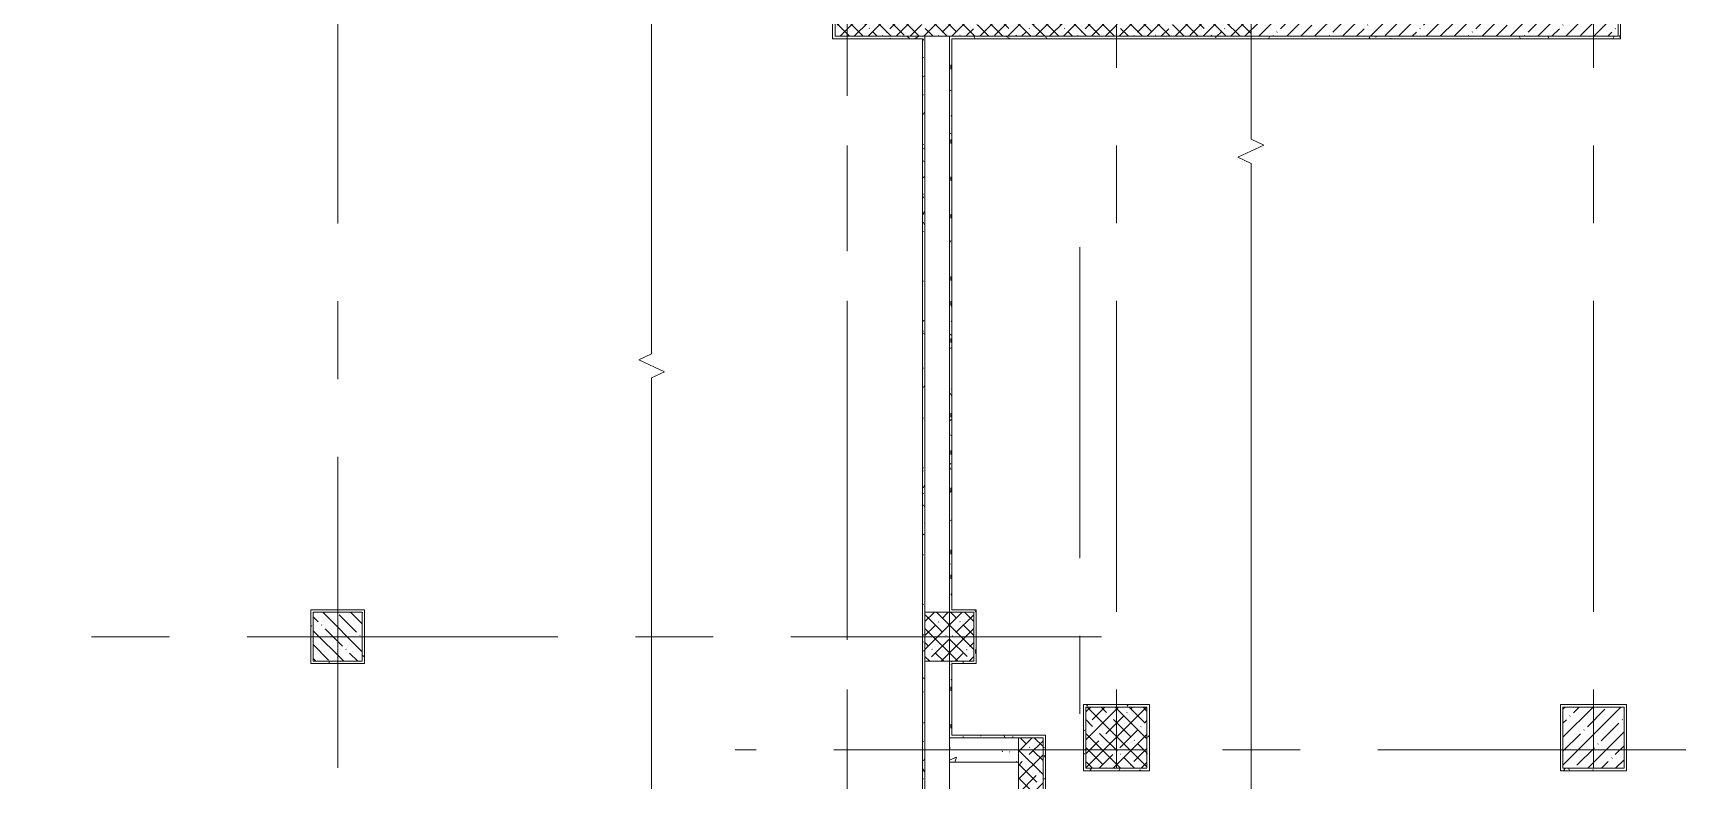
# Model space of a CAD drawing. Header units: metres. Extents: x 50 to 891, y -1294 to 247.
# Drawn here: x 266.6 to 333.8, y -1155.5 to -1125 of the extents above; entities that cross this region are included whole.
import ezdxf

# ---------------------------------------------------------------- set-up
doc = ezdxf.new("R2010")
doc.units = ezdxf.units.M
doc.linetypes.add('Линия сетки', pattern=[22.225, 12.7, -3.175, 3.175, -3.175])
doc.layers.add('ПЛАН', color=8, linetype='Continuous')
pattern_1 = [(45, (467.42775, -1464.79405), (-0.5702463, 0.5702463), []), (45, (467.998, -1464.79405), (-0.5702463, 0.5702463), [1.008065, -0.201615, 0.016765, -0.18485])]
pattern_2 = [(0, (467.42775, -1464.79405), (2.032, 0.508), [0.16764, -1.35636, 0.16764, -1.35636, -8.128]), (0, (467.42775, -1464.79405), (2.032, 0.508), [-3.048, 0.16764, -2.88036, 0.16764, -1.35636, -3.556]), (0, (467.42775, -1464.79405), (2.032, 0.508), [-7.62, 0.16764, -0.84836, 0.16764, -2.37236]), (120, (468.18975, -1464.54005), (-1.4559409, 1.5057636), [0.16764, -1.35636, 0.16764, -9.48436]), (120, (468.18975, -1464.54005), (-1.4559409, 1.5057636), [-1.69164, -1.35636, 0.16764, -2.88036, -5.08]), (120, (468.18975, -1464.54005), (-1.4559409, 1.5057636), [-6.096, 0.16764, -1.35636, 0.16764, -3.38836]), (120, (468.18975, -1464.54005), (-1.4559409, 1.5057636), [-7.78764, -0.84836, 0.16764, -2.37236]), (240, (468.44375, -1463.52405), (-0.5760591, -2.0137636), [0.16764, -1.35636, 0.16764, -9.48436]), (240, (468.44375, -1463.52405), (-0.5760591, -2.0137636), [-1.69164, -1.35636, 0.16764, -2.88036, -5.08]), (240, (468.44375, -1463.52405), (-0.5760591, -2.0137636), [-6.096, 0.16764, -1.35636, 0.16764, -3.38836]), (240, (468.44375, -1463.52405), (-0.5760591, -2.0137636), [-7.78764, -0.84836, 0.16764, -2.37236])]
pattern_3 = [(135, (-1795.4389, 1051.8707), (-0.57024626, -0.57024626), []), (135, (-1795.4389, 1052.4409), (-0.57024626, -0.57024626), [1.008065, -0.201615, 0.016765, -0.18485])]
pattern_4 = [(90, (-1795.4389, 1051.87066), (-0.508, 2.032), [0.16764, -1.35636, 0.16764, -9.48436]), (90, (-1795.4389, 1051.87066), (-0.508, 2.032), [-1.69164, -1.35636, 0.16764, -2.88036, -5.08]), (90, (-1795.4389, 1051.87066), (-0.508, 2.032), [-6.096, 0.16764, -1.35636, 0.16764, -3.38836]), (90, (-1795.4389, 1051.87066), (-0.508, 2.032), [-7.78764, -0.84836, 0.16764, -2.37236]), (210, (-1795.6929, 1052.63266), (-1.50576362, -1.455940905), [0.16764, -1.35636, 0.16764, -9.48436]), (210, (-1795.6929, 1052.63266), (-1.50576362, -1.455940905), [-1.69164, -1.35636, 0.16764, -2.88036, -5.08]), (210, (-1795.6929, 1052.63266), (-1.50576362, -1.455940905), [-6.096, 0.16764, -1.35636, 0.16764, -3.38836]), (210, (-1795.6929, 1052.63266), (-1.50576362, -1.455940905), [-7.78764, -0.84836, 0.16764, -2.37236]), (330, (-1796.7089, 1052.88666), (2.01376362, -0.576059095), [0.16764, -1.35636, 0.16764, -9.48436]), (330, (-1796.7089, 1052.88666), (2.01376362, -0.576059095), [-1.69164, -1.35636, 0.16764, -2.88036, -5.08]), (330, (-1796.7089, 1052.88666), (2.01376362, -0.576059095), [-6.096, 0.16764, -1.35636, 0.16764, -3.38836]), (330, (-1796.7089, 1052.88666), (2.01376362, -0.576059095), [-7.78764, -0.84836, 0.16764, -2.37236])]

msp = doc.modelspace()

# ---------------------------------------------------------------- hatches: boundary and pattern name
at = {"layer": 'ПЛАН', "lineweight": 13}
h = msp.add_hatch(dxfattribs=at)
h.set_pattern_fill('FP_5', color=8, scale=0.005, style=0, pattern_type=2)
h.set_pattern_definition(pattern_2)
h.paths.add_polyline_path([(299.295, -1125.194), (299.395, -1125.194), (299.395, -1112.419), (299.295, -1112.419), (299.295, -1125.102)])
h = msp.add_hatch(dxfattribs=at)
h.set_pattern_fill('FP_5', color=8, scale=0.005, angle=90, style=0, pattern_type=2)
h.set_pattern_definition(pattern_4)
h.paths.add_polyline_path([(299.395, -1125.094), (299.395, -1112.419), (299.295, -1112.419), (299.295, -1125.194), (299.395, -1125.194)])
h = msp.add_hatch(dxfattribs=at)
h.set_pattern_fill('FP_1', color=8, scale=0.005, style=0, pattern_type=2)
h.set_pattern_definition(pattern_1)
h.paths.add_polyline_path([(331.395, -1125.094), (331.395, -1124.094), (299.395, -1124.094), (299.395, -1125.094), (327.064, -1125.094)])
h = msp.add_hatch(dxfattribs=at)
h.set_pattern_fill('FP_2', color=8, scale=0.005, angle=90, style=0, pattern_type=2)
h.set_pattern_definition(pattern_3)
h.paths.add_polyline_path([(316.399, -1124.094), (299.395, -1124.094), (299.395, -1125.094), (316.399, -1125.094), (316.399, -1124.501)])
h = msp.add_hatch(dxfattribs=at)
h.set_pattern_fill('FP_5', color=8, scale=0.005, style=0, pattern_type=2)
h.set_pattern_definition(pattern_2)
h.paths.add_polyline_path([(331.495, -1125.094), (331.495, -1124.094), (331.395, -1124.094), (331.395, -1125.094)])
h = msp.add_hatch(dxfattribs=at)
h.set_pattern_fill('FP_5', color=8, scale=0.005, angle=90, style=0, pattern_type=2)
h.set_pattern_definition(pattern_4)
h.paths.add_polyline_path([(303.07, -1125.094), (299.395, -1125.094), (299.395, -1125.194), (303.07, -1125.194)])
h = msp.add_hatch(dxfattribs=at)
h.set_pattern_fill('FP_5', color=8, scale=0.005, style=0, pattern_type=2)
h.set_pattern_definition(pattern_2)
h.paths.add_polyline_path([(303.07, -1164.519), (303.07, -1125.194), (302.97, -1125.194), (302.97, -1164.519)])
h = msp.add_hatch(dxfattribs=at)
h.set_pattern_fill('FP_5', color=8, scale=0.005, angle=90, style=0, pattern_type=2)
h.set_pattern_definition(pattern_4)
h.paths.add_polyline_path([(303.07, -1148.619), (303.07, -1125.194), (302.97, -1125.194), (302.97, -1164.519), (303.07, -1164.519), (303.07, -1148.934)])
h = msp.add_hatch(dxfattribs=at)
h.set_pattern_fill('FP_5', color=8, scale=0.005, style=0, pattern_type=2)
h.set_pattern_definition(pattern_2)
h.paths.add_polyline_path([(304.17, -1148.519), (304.17, -1125.094), (304.07, -1125.094), (304.07, -1148.519)])
h = msp.add_hatch(dxfattribs=at)
h.set_pattern_fill('FP_5', color=8, scale=0.005, angle=90, style=0, pattern_type=2)
h.set_pattern_definition(pattern_4)
h.paths.add_polyline_path([(304.17, -1125.094), (304.07, -1125.094), (304.07, -1148.519), (304.17, -1148.519), (304.17, -1125.194)])
h = msp.add_hatch(dxfattribs=at)
h.set_pattern_fill('FP_5', color=8, scale=0.005, style=0, pattern_type=2)
h.set_pattern_definition(pattern_2)
h.paths.add_polyline_path([(331.495, -1125.194), (331.495, -1125.094), (304.17, -1125.094), (304.17, -1125.194), (321.845, -1125.194)])
h = msp.add_hatch(dxfattribs=at)
h.set_pattern_fill('FP_5', color=8, scale=0.005, angle=90, style=0, pattern_type=2)
h.set_pattern_definition(pattern_4)
h.paths.add_polyline_path([(316.399, -1125.094), (304.17, -1125.094), (304.17, -1125.194), (316.399, -1125.194), (316.399, -1125.149)])
h = msp.add_hatch(dxfattribs=at)
h.set_pattern_fill('FP_5', color=8, scale=0.005, angle=90, style=0, pattern_type=2)
h.set_pattern_definition(pattern_4)
h.paths.add_polyline_path([(278.07, -1148.619), (277.97, -1148.619), (277.97, -1150.619), (278.07, -1150.619), (278.07, -1148.934)])
h = msp.add_hatch(dxfattribs=at)
h.set_pattern_fill('FP_2', color=8, scale=0.005, angle=90, style=0, pattern_type=2)
h.set_pattern_definition(pattern_3)
h.paths.add_polyline_path([(280.07, -1148.619), (278.07, -1148.619), (278.07, -1150.619), (280.07, -1150.619), (280.07, -1148.934)])
h = msp.add_hatch(dxfattribs=at)
h.set_pattern_fill('FP_5', color=8, scale=0.005, angle=90, style=0, pattern_type=2)
h.set_pattern_definition(pattern_4)
h.paths.add_polyline_path([(280.17, -1150.619), (280.17, -1148.519), (280.07, -1148.519), (280.07, -1150.619)])
h = msp.add_hatch(dxfattribs=at)
h.set_pattern_fill('FP_1', color=8, scale=0.005, style=0, pattern_type=2)
h.set_pattern_definition(pattern_1)
h.paths.add_polyline_path([(303.07, -1150.619), (305.07, -1150.619), (305.07, -1148.619), (303.07, -1148.619), (303.07, -1149.37)])
h = msp.add_hatch(dxfattribs=at)
h.set_pattern_fill('FP_2', color=8, scale=0.005, angle=90, style=0, pattern_type=2)
h.set_pattern_definition(pattern_3)
h.paths.add_polyline_path([(305.07, -1148.619), (303.07, -1148.619), (303.07, -1150.619), (305.07, -1150.619), (305.07, -1148.934)])
h = msp.add_hatch(dxfattribs=at)
h.set_pattern_fill('FP_5', color=8, scale=0.005, angle=90, style=0, pattern_type=2)
h.set_pattern_definition(pattern_4)
h.paths.add_polyline_path([(305.07, -1148.519), (304.07, -1148.519), (304.07, -1148.619), (305.07, -1148.619)])
h = msp.add_hatch(dxfattribs=at)
h.set_pattern_fill('FP_5', color=8, scale=0.005, style=0, pattern_type=2)
h.set_pattern_definition(pattern_2)
h.paths.add_polyline_path([(305.17, -1150.619), (305.17, -1148.519), (305.07, -1148.519), (305.07, -1150.619)])
h = msp.add_hatch(dxfattribs=at)
h.set_pattern_fill('FP_5', color=8, scale=0.005, angle=90, style=0, pattern_type=2)
h.set_pattern_definition(pattern_4)
h.paths.add_polyline_path([(305.17, -1148.519), (305.07, -1148.519), (305.07, -1150.619), (305.17, -1150.619), (305.17, -1148.934)])
h = msp.add_hatch(dxfattribs=at)
h.set_pattern_fill('FP_5', color=8, scale=0.005, angle=90, style=0, pattern_type=2)
h.set_pattern_definition(pattern_4)
h.paths.add_polyline_path([(280.17, -1150.619), (277.97, -1150.619), (277.97, -1150.719), (280.17, -1150.719)])
h = msp.add_hatch(dxfattribs=at)
h.set_pattern_fill('FP_5', color=8, scale=0.005, style=0, pattern_type=2)
h.set_pattern_definition(pattern_2)
h.paths.add_polyline_path([(304.17, -1153.644), (304.17, -1150.619), (304.07, -1150.619), (304.07, -1153.644)])
h = msp.add_hatch(dxfattribs=at)
h.set_pattern_fill('FP_5', color=8, scale=0.005, angle=90, style=0, pattern_type=2)
h.set_pattern_definition(pattern_4)
h.paths.add_polyline_path([(304.17, -1150.619), (304.07, -1150.619), (304.07, -1153.644), (304.17, -1153.644), (304.17, -1150.719)])
h = msp.add_hatch(dxfattribs=at)
h.set_pattern_fill('FP_5', color=8, scale=0.005, angle=90, style=0, pattern_type=2)
h.set_pattern_definition(pattern_4)
h.paths.add_polyline_path([(305.17, -1150.619), (304.17, -1150.619), (304.17, -1150.719), (305.17, -1150.719)])
h = msp.add_hatch(dxfattribs=at)
h.set_pattern_fill('FP_5', color=8, scale=0.005, style=0, pattern_type=2)
h.set_pattern_definition(pattern_2)
h.paths.add_polyline_path([(309.645, -1155.094), (309.645, -1152.394), (309.545, -1152.394), (309.545, -1155.094)])
h = msp.add_hatch(dxfattribs=at)
h.set_pattern_fill('FP_5', color=8, scale=0.005, angle=90, style=0, pattern_type=2)
h.set_pattern_definition(pattern_4)
h.paths.add_polyline_path([(309.645, -1152.394), (309.545, -1152.394), (309.545, -1155.094), (309.645, -1155.094), (309.645, -1152.494)])
h = msp.add_hatch(dxfattribs=at)
h.set_pattern_fill('FP_5', color=8, scale=0.005, style=0, pattern_type=2)
h.set_pattern_definition(pattern_2)
h.paths.add_polyline_path([(309.645, -1152.494), (312.145, -1152.494), (312.145, -1152.394), (309.645, -1152.394)])
h = msp.add_hatch(dxfattribs=at)
h.set_pattern_fill('FP_5', color=8, scale=0.005, style=0, pattern_type=2)
h.set_pattern_definition(pattern_2)
h.paths.add_polyline_path([(312.145, -1154.994), (312.245, -1154.994), (312.245, -1152.394), (312.145, -1152.394), (312.145, -1152.494)])
h = msp.add_hatch(dxfattribs=at)
h.set_pattern_fill('FP_5', color=8, scale=0.005, angle=90, style=0, pattern_type=2)
h.set_pattern_definition(pattern_4)
h.paths.add_polyline_path([(312.245, -1152.394), (312.145, -1152.394), (312.145, -1154.994), (312.245, -1154.994)])
h = msp.add_hatch(dxfattribs=at)
h.set_pattern_fill('FP_5', color=8, scale=0.005, style=0, pattern_type=2)
h.set_pattern_definition(pattern_2)
h.paths.add_polyline_path([(329.145, -1155.094), (329.145, -1152.394), (329.045, -1152.394), (329.045, -1155.094)])
h = msp.add_hatch(dxfattribs=at)
h.set_pattern_fill('FP_1', color=8, scale=0.005, style=0, pattern_type=2)
h.set_pattern_definition(pattern_1)
h.paths.add_polyline_path([(309.645, -1154.994), (312.145, -1154.994), (312.145, -1152.494), (309.645, -1152.494), (309.645, -1154.763)])
h = msp.add_hatch(dxfattribs=at)
h.set_pattern_fill('FP_2', color=8, scale=0.005, angle=90, style=0, pattern_type=2)
h.set_pattern_definition(pattern_3)
h.paths.add_polyline_path([(312.145, -1152.494), (309.645, -1152.494), (309.645, -1154.994), (312.145, -1154.994)])
h = msp.add_hatch(dxfattribs=at)
h.set_pattern_fill('FP_1', color=8, scale=0.005, style=0, pattern_type=2)
h.set_pattern_definition(pattern_1)
h.paths.add_polyline_path([(329.145, -1154.994), (331.645, -1154.994), (331.645, -1152.494), (329.145, -1152.494), (329.145, -1154.763)])
h = msp.add_hatch(dxfattribs=at)
h.set_pattern_fill('FP_5', color=8, scale=0.005, style=0, pattern_type=2)
h.set_pattern_definition(pattern_2)
h.paths.add_polyline_path([(307.895, -1153.744), (307.895, -1153.644), (304.07, -1153.644), (304.07, -1153.744), (306.187, -1153.744)])
h = msp.add_hatch(dxfattribs=at)
h.set_pattern_fill('FP_5', color=8, scale=0.005, angle=90, style=0, pattern_type=2)
h.set_pattern_definition(pattern_4)
h.paths.add_polyline_path([(307.895, -1153.644), (304.07, -1153.644), (304.07, -1153.744), (307.895, -1153.744)])
h = msp.add_hatch(dxfattribs=at)
h.set_pattern_fill('FP_4', color=8, scale=0.005, style=0, pattern_type=2)
h.set_pattern_definition([(50, (467.4277, -1464.794), (3.643683, -0.31878), [0.381, -4.191]), (355, (467.4277, -1464.794), (-0.70486, 3.82114), [0.3048, -3.3528]), (100.451, (467.7314, -1464.8206), (2.93885, 3.502334), [0.3238, -3.5618]), (46.184, (467.4277, -1463.778), (5.42158, -0.840855), [0.5715, -6.2865]), (96.636, (467.8795, -1463.848), (4.74805, 4.94855), [0.4857, -5.3427]), (351.184, (467.428, -1463.778), (4.7481, 4.94851), [0.4572, -5.0292]), (21, (467.9357, -1464.032), (3.03229, -2.045303), [0.381, -4.191]), (326, (467.9357, -1464.032), (1.23604, 3.683765), [0.3048, -3.3528]), (71.451, (468.1884, -1464.2025), (4.26834, 1.638427), [0.3238, -3.5618]), (37.5, (467.4277, -1464.794), (0.0617735, 1.6911006), [0.03353, -3.27863, 0.03353, -3.37007, -3.3655]), (37.5, (467.4277, -1464.794), (0.0617735, 1.6911006), [-6.71576, 0.03353, -3.33197]), (7.5, (467.4277, -1464.794), (1.336394, 2.003611), [0.03353, -1.90703, 0.03353, -3.20243, -1.2827]), (7.5, (467.4277, -1464.794), (1.336394, 2.003611), [-5.17652, 0.03353, -1.24917]), (327.5, (466.2949, -1464.794), (2.7118167, -0.1145767), [0.03353, -1.23647, 0.03353, -9.18667]), (327.5, (466.2949, -1464.794), (2.7118167, -0.1145767), [-1.30353, -3.92887, 0.03353, -5.22427]), (317.5, (465.787, -1464.794), (2.962585, 0.508536), [0.03353, -1.61747, 0.03353, -2.59791, -3.7338]), (317.5, (465.787, -1464.794), (2.962585, 0.508536), [-4.28244, 0.03353, -3.70027])])
h.paths.add_polyline_path([(304.07, -1154.744), (306.895, -1154.744), (306.895, -1153.744), (304.07, -1153.744)])
h = msp.add_hatch(dxfattribs=at)
h.set_pattern_fill('FP_3', color=8, scale=0.005, angle=90, style=0, pattern_type=2)
h.set_pattern_definition([(140, (-1795.439, 1051.8707), (0.318779, 3.6436825), [0.381, -4.191]), (85, (-1795.439, 1051.8707), (-3.821138, -0.704858), [0.3048, -3.3528]), (190.451, (-1795.4123, 1052.1743), (-3.5023338, 2.93885), [0.3238, -3.5618]), (136.184, (-1796.455, 1051.8707), (0.840855, 5.421581), [0.5715, -6.2865]), (186.636, (-1796.385, 1052.3225), (-4.948549, 4.74805), [0.4857, -5.3427]), (81.184, (-1796.455, 1051.8707), (-4.948506, 4.748103), [0.4572, -5.0292]), (111, (-1796.201, 1052.3787), (2.0453028, 3.0322893), [0.381, -4.191]), (56, (-1796.201, 1052.3787), (-3.6837646, 1.2360417), [0.3048, -3.3528]), (161.451, (-1796.0305, 1052.6314), (-1.6384274, 4.2683413), [0.3238, -3.5618]), (127.5, (-1795.4389, 1051.8707), (-1.6911006, 0.06177347), [0.03353, -3.27863, 0.03353, -3.37007, -3.3655]), (127.5, (-1795.4389, 1051.8707), (-1.6911006, 0.06177347), [-6.71576, 0.03353, -3.33197]), (97.5, (-1795.4389, 1051.8707), (-2.0036106, 1.3363944), [0.03353, -1.90703, 0.03353, -3.20243, -1.2827]), (97.5, (-1795.4389, 1051.8707), (-2.0036106, 1.3363944), [-5.17652, 0.03353, -1.24917]), (57.5, (-1795.4389, 1050.7378), (0.1145767, 2.71181666), [0.03353, -1.23647, 0.03353, -9.18667]), (57.5, (-1795.4389, 1050.7378), (0.1145767, 2.71181666), [-1.30353, -3.92887, 0.03353, -5.22427]), (47.5, (-1795.439, 1050.2298), (-0.5085355, 2.9625848), [0.03353, -1.61747, 0.03353, -6.33171]), (47.5, (-1795.439, 1050.2298), (-0.5085355, 2.9625848), [-1.68453, -2.59791, 0.03353, -3.70027])])
h.paths.add_polyline_path([(306.895, -1154.744), (306.895, -1153.744), (304.07, -1153.744), (304.07, -1154.744)])
h = msp.add_hatch(dxfattribs=at)
h.set_pattern_fill('FP_1', color=8, scale=0.005, style=0, pattern_type=2)
h.set_pattern_definition(pattern_1)
h.paths.add_polyline_path([(306.895, -1201.613), (307.895, -1201.613), (307.895, -1153.744), (306.895, -1153.744), (306.895, -1200.602)])
h = msp.add_hatch(dxfattribs=at)
h.set_pattern_fill('FP_2', color=8, scale=0.005, angle=90, style=0, pattern_type=2)
h.set_pattern_definition(pattern_3)
h.paths.add_polyline_path([(307.895, -1201.613), (307.895, -1153.744), (306.895, -1153.744), (306.895, -1201.613)])
h = msp.add_hatch(dxfattribs=at)
h.set_pattern_fill('FP_5', color=8, scale=0.005, style=0, pattern_type=2)
h.set_pattern_definition(pattern_2)
h.paths.add_polyline_path([(307.895, -1164.919), (307.995, -1164.919), (307.995, -1153.644), (307.895, -1153.644), (307.895, -1162.852)])
h = msp.add_hatch(dxfattribs=at)
h.set_pattern_fill('FP_5', color=8, scale=0.005, angle=90, style=0, pattern_type=2)
h.set_pattern_definition(pattern_4)
h.paths.add_polyline_path([(307.995, -1153.644), (307.895, -1153.644), (307.895, -1164.919), (307.995, -1164.919), (307.995, -1163.592)])
h = msp.add_hatch(dxfattribs=at)
h.set_pattern_fill('FP_5', color=8, scale=0.005, style=0, pattern_type=2)
h.set_pattern_definition(pattern_2)
h.paths.add_polyline_path([(309.645, -1155.094), (312.245, -1155.094), (312.245, -1154.994), (309.645, -1154.994)])
h = msp.add_hatch(dxfattribs=at)
h.set_pattern_fill('FP_5', color=8, scale=0.005, angle=90, style=0, pattern_type=2)
h.set_pattern_definition(pattern_4)
h.paths.add_polyline_path([(312.245, -1154.994), (309.645, -1154.994), (309.645, -1155.094), (312.245, -1155.094)])
h = msp.add_hatch(dxfattribs=at)
h.set_pattern_fill('FP_5', color=8, scale=0.005, style=0, pattern_type=2)
h.set_pattern_definition(pattern_2)
h.paths.add_polyline_path([(331.745, -1155.094), (331.745, -1154.994), (329.145, -1154.994), (329.145, -1155.094)])

# ---------------------------------------------------------------- linework, layer by layer
at = {"layer": 'ПЛАН', "color": 8, "lineweight": 13}
for p, q in [((291.895, -1138.061), (291.895, -1056.475)), ((316.399, -1076.507), (316.399, -1129.3)), ((299.295, -1112.519), (299.295, -1125.194)), ((299.295, -1112.519), (299.295, -1125.194)), ((299.395, -1124.094), (299.395, -1125.094)), ((299.395, -1125.094), (299.395, -1124.094)), ((299.395, -1124.094), (299.395, -1125.094)), ((299.395, -1125.094), (299.395, -1124.094)), ((331.395, -1125.094), (331.395, -1124.094)), ((331.395, -1124.094), (331.395, -1125.094)), ((331.495, -1125.194), (331.495, -1123.994)), ((299.295, -1125.194), (302.97, -1125.194)), ((299.295, -1125.194), (302.97, -1125.194)), ((299.395, -1125.094), (303.07, -1125.094)), ((303.07, -1125.094), (299.395, -1125.094)), ((299.395, -1125.094), (303.07, -1125.094)), ((303.07, -1125.094), (299.395, -1125.094)), ((302.97, -1125.194), (302.97, -1164.519)), ((302.97, -1125.194), (302.97, -1164.519)), ((303.07, -1125.094), (303.07, -1148.619)), ((331.395, -1125.094), (303.07, -1125.094)), ((303.07, -1125.094), (303.07, -1148.619)), ((316.399, -1125.094), (303.07, -1125.094)), ((303.07, -1148.619), (303.07, -1125.194)), ((303.07, -1148.619), (303.07, -1125.194)), ((304.07, -1148.619), (304.07, -1125.094)), ((304.07, -1125.094), (304.07, -1148.519)), ((304.07, -1148.619), (304.07, -1125.094)), ((304.07, -1125.094), (304.07, -1148.519)), ((304.17, -1148.519), (304.17, -1125.194)), ((304.17, -1125.194), (331.495, -1125.194)), ((304.17, -1148.519), (304.17, -1125.194)), ((304.17, -1125.194), (316.399, -1125.194)), ((316.921, -1129.543), (315.863, -1130.036)), ((316.399, -1129.3), (316.921, -1129.543)), ((315.863, -1130.036), (316.399, -1130.286)), ((316.399, -1130.286), (316.399, -1205.163)), ((291.374, -1138.304), (291.895, -1138.061)), ((292.431, -1138.797), (291.374, -1138.304)), ((291.895, -1139.047), (292.431, -1138.797)), ((291.895, -1203.817), (291.895, -1139.047)), ((280.17, -1148.519), (277.97, -1148.519)), ((277.97, -1148.519), (277.97, -1150.719)), ((280.07, -1148.619), (278.07, -1148.619)), ((278.07, -1148.619), (278.07, -1150.619)), ((278.07, -1148.619), (280.07, -1148.619)), ((278.07, -1150.619), (278.07, -1148.619)), ((280.07, -1150.619), (280.07, -1148.619)), ((280.07, -1148.619), (280.07, -1150.619)), ((280.17, -1150.719), (280.17, -1148.519)), ((303.07, -1148.619), (304.07, -1148.619)), ((304.07, -1148.619), (303.07, -1148.619)), ((303.07, -1148.619), (303.07, -1150.619)), ((303.07, -1164.519), (303.07, -1148.619)), ((303.07, -1148.619), (304.07, -1148.619)), ((304.07, -1148.619), (303.07, -1148.619)), ((303.07, -1148.619), (303.07, -1150.619)), ((303.07, -1164.519), (303.07, -1148.619)), ((305.07, -1148.619), (304.07, -1148.619)), ((304.07, -1148.619), (305.07, -1148.619)), ((305.07, -1148.619), (304.07, -1148.619)), ((304.07, -1148.619), (305.07, -1148.619)), ((305.17, -1148.519), (304.17, -1148.519)), ((305.17, -1148.519), (304.17, -1148.519)), ((305.07, -1150.619), (305.07, -1148.619)), ((305.07, -1148.619), (305.07, -1150.619)), ((305.07, -1150.619), (305.07, -1148.619)), ((305.07, -1148.619), (305.07, -1150.619)), ((305.17, -1150.719), (305.17, -1148.519)), ((305.17, -1150.719), (305.17, -1148.519)), ((277.97, -1150.719), (280.17, -1150.719)), ((278.07, -1150.619), (280.07, -1150.619)), ((280.07, -1150.619), (278.07, -1150.619)), ((303.07, -1150.619), (303.07, -1164.519)), ((304.07, -1150.619), (303.07, -1150.619)), ((303.07, -1150.619), (304.07, -1150.619)), ((303.07, -1150.619), (303.07, -1165.519)), ((304.07, -1150.619), (303.07, -1150.619)), ((303.07, -1150.619), (304.07, -1150.619)), ((304.07, -1150.619), (305.07, -1150.619)), ((304.07, -1150.619), (304.07, -1153.744)), ((305.07, -1150.619), (304.07, -1150.619)), ((304.07, -1150.619), (305.07, -1150.619)), ((304.07, -1150.619), (304.07, -1153.744)), ((305.07, -1150.619), (304.07, -1150.619)), ((304.17, -1153.644), (304.17, -1150.719)), ((304.17, -1150.719), (305.17, -1150.719)), ((304.17, -1153.644), (304.17, -1150.719)), ((304.17, -1150.719), (305.17, -1150.719)), ((309.545, -1152.394), (309.545, -1155.094)), ((312.245, -1152.394), (309.545, -1152.394)), ((309.545, -1152.394), (309.545, -1155.094)), ((312.245, -1152.394), (309.545, -1152.394)), ((312.245, -1155.094), (312.245, -1152.394)), ((312.245, -1155.094), (312.245, -1152.394)), ((329.045, -1152.394), (329.045, -1155.094)), ((331.745, -1152.394), (329.045, -1152.394)), ((331.745, -1155.094), (331.745, -1152.394)), ((312.145, -1152.494), (309.645, -1152.494)), ((309.645, -1152.494), (309.645, -1154.994)), ((309.645, -1154.994), (309.645, -1152.494)), ((309.645, -1152.494), (312.145, -1152.494)), ((312.145, -1152.494), (309.645, -1152.494)), ((309.645, -1152.494), (309.645, -1154.994)), ((309.645, -1154.994), (309.645, -1152.494)), ((309.645, -1152.494), (312.145, -1152.494)), ((312.145, -1154.994), (312.145, -1152.494)), ((312.145, -1152.494), (312.145, -1154.994)), ((312.145, -1154.994), (312.145, -1152.494)), ((312.145, -1152.494), (312.145, -1154.994)), ((331.645, -1152.494), (329.145, -1152.494)), ((329.145, -1152.494), (329.145, -1154.994)), ((329.145, -1154.994), (329.145, -1152.494)), ((329.145, -1152.494), (331.645, -1152.494)), ((331.645, -1154.994), (331.645, -1152.494)), ((331.645, -1152.494), (331.645, -1154.994)), ((307.895, -1153.744), (304.07, -1153.744)), ((304.07, -1153.744), (307.895, -1153.744)), ((307.895, -1153.744), (304.07, -1153.744)), ((304.07, -1153.744), (307.895, -1153.744)), ((307.995, -1153.644), (304.17, -1153.644)), ((307.995, -1153.644), (304.17, -1153.644)), ((306.895, -1154.744), (306.895, -1153.744)), ((306.895, -1154.744), (306.895, -1153.744)), ((307.895, -1165.019), (307.895, -1153.744)), ((307.895, -1153.744), (307.895, -1165.019)), ((307.895, -1165.019), (307.895, -1153.744)), ((307.895, -1153.744), (307.895, -1165.019)), ((307.995, -1164.919), (307.995, -1153.644)), ((307.995, -1164.919), (307.995, -1153.644)), ((304.07, -1164.519), (304.07, -1154.744)), ((304.07, -1154.744), (306.895, -1154.744)), ((304.07, -1164.519), (304.07, -1154.744)), ((304.07, -1154.744), (306.895, -1154.744)), ((306.895, -1154.744), (306.895, -1200.519)), ((306.895, -1154.744), (306.895, -1200.519)), ((309.545, -1155.094), (312.245, -1155.094)), ((309.545, -1155.094), (312.245, -1155.094)), ((309.645, -1154.994), (312.145, -1154.994)), ((312.145, -1154.994), (309.645, -1154.994)), ((309.645, -1154.994), (312.145, -1154.994)), ((312.145, -1154.994), (309.645, -1154.994)), ((329.045, -1155.094), (331.745, -1155.094)), ((329.145, -1154.994), (331.645, -1154.994)), ((331.645, -1154.994), (329.145, -1154.994))]:
    msp.add_line(p, q, dxfattribs=at)
at = {"layer": 'ПЛАН', "color": 8, "linetype": 'Линия сетки', "lineweight": 13}
for p, q in [((299.895, -1069.231), (299.895, -1215.489)), ((310.895, -1069.231), (310.895, -1215.489)), ((330.395, -1069.231), (330.395, -1215.489)), ((299.895, -1092.596), (299.895, -1215.489)), ((279.07, -1120.044), (279.07, -1212.429)), ((304.07, -1125.906), (304.07, -1203.54)), ((309.395, -1133.713), (309.395, -1212.429)), ((310.29, -1149.619), (180.925, -1149.619)), ((310.29, -1149.619), (283.751, -1149.619)), ((467.624, -1154.244), (295.315, -1154.244)), ((467.624, -1154.244), (295.315, -1154.244))]:
    msp.add_line(p, q, dxfattribs=at)

doc.saveas('drawing.dxf')
